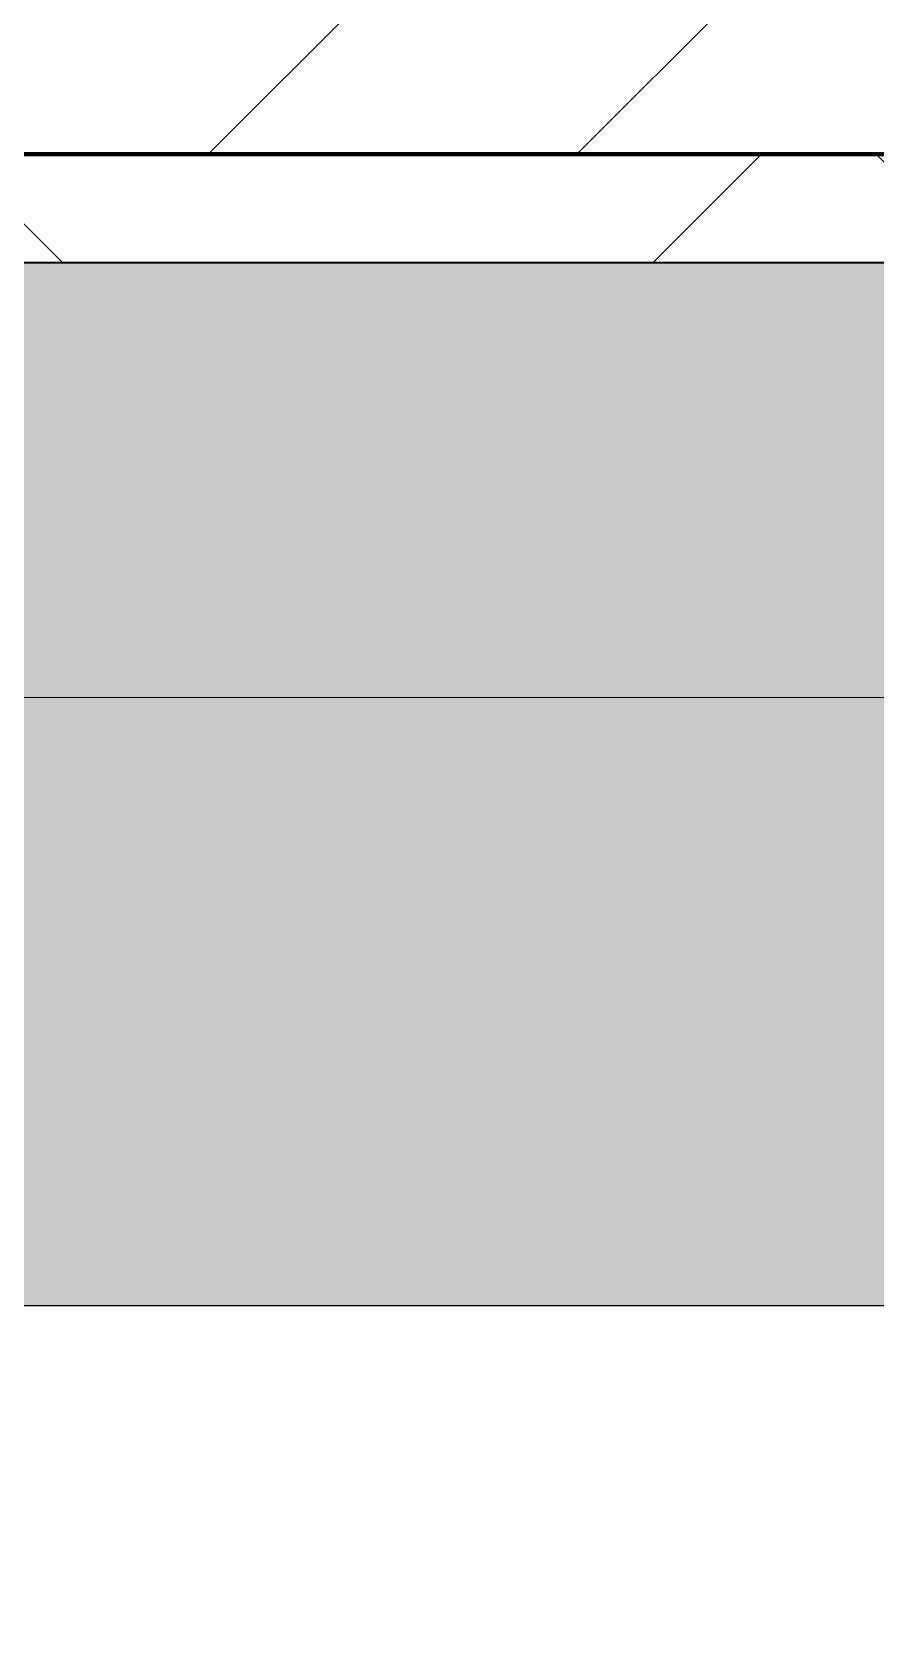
# Model space of a CAD drawing. Header units: millimetres. Extents: x -794334 to -714814, y -17806 to 22403.
# Drawn here: x -751946 to -751557, y 9259 to 10000 of the extents above; entities that cross this region are included whole.
import ezdxf
from ezdxf.xclip import XClip

# ---------------------------------------------------------------- set-up
doc = ezdxf.new("R2010")
doc.units = ezdxf.units.MM
doc.header["$XCLIPFRAME"] = 0
for name, color, linetype, lineweight in [('A-GENM', 1, 'Continuous', 9), ('A-GLAZ-CURT', 2, 'Continuous', 9), ('A-WALL', 5, 'Continuous', 35), ('A-WALL-FNSH', 2, 'Continuous', 35), ('A-WALL-PATT', 1, 'Continuous', 35)]:
    doc.layers.add(name, color=color, linetype=linetype, lineweight=lineweight)
doc.layers.add('A11_ALU.SOLID SHEET', color=2, linetype='Continuous')

# ---------------------------------------------------------------- blocks, each defined once
blk = doc.blocks.new('PPLS-PP19_Custom Tile Pattern - Custom Tile Pattern-V68-4252-01 ENLARGED CONCOURSE LEVEL - REFLECTED CEILING PLAN - SHEET 3')
at = {"layer": 'A-GLAZ-CURT'}
for p, q in [((-300, 0), (300, 0)), ((300, 0), (-300, 0)), ((230.06, 0), (300, 0)), ((-300, -50), (300, -50)), ((300, -50), (-300, -50))]:
    blk.add_line(p, q, dxfattribs=at)
for points, knots in [([(300, 0), (286.53, 0), (254.22, 0), (207.11, 0), (177.41, 0), (159.34, 0), (158.33, 0), (158.3, 0)], [-285.253232, -285.253232, -285.253232, -285.253232, -244.693688, -187.987675, -143.776725, -129.632772, -123.352749, -123.352749, -123.352749, -123.352749]), ([(171.51, 0), (176.48, 0), (193.23, 0), (201.73, 0), (208.81, 0), (213.9, 0), (241.96, 0), (266.73, 0), (281.71, 0), (291.71, 0), (296.52, 0), (297.86, 0), (298.09, 0)], [-7971.819559, -7971.819559, -7971.819559, -7971.819559, -7784.112253, -7606.717214, -7289.299508, -7042.621073, -6582.165592, -6068.460911, -5766.029927, -5566.724884, -5280.360606, -5199.253518, -5199.253518, -5199.253518, -5199.253518]), ([(300, 0), (288.22, 0), (262, 0), (230.43, 0), (219.94, 0), (219.02, 0)], [-12528.858583, -12528.858583, -12528.858583, -12528.858583, -11905.454923, -11162.864862, -10856.732305, -10856.732305, -10856.732305, -10856.732305]), ([(284.76, 0), (284.76, 0), (285.09, 0), (287.47, 0), (293.59, 0), (297.76, 0), (300, 0)], [-4110.630118, -4110.630118, -4110.630118, -4110.630118, -4053.389046, -3959.664717, -3862.421465, -3746.95702, -3746.95702, -3746.95702, -3746.95702]), ([(297.38, 0), (295.84, 0), (291.62, 0), (285.38, 0), (284.87, 0)], [-4803.172655, -4803.172655, -4803.172655, -4803.172655, -4358.271401, -4143.037883, -4143.037883, -4143.037883, -4143.037883])]:
    blk.add_open_spline(points, degree=3, knots=knots, dxfattribs=at)
blk = doc.blocks.new('PPLS-PP19_Custom Tile Pattern - Custom Tile Pattern-V69-4252-01 ENLARGED CONCOURSE LEVEL - REFLECTED CEILING PLAN - SHEET 3')
at = {"layer": 'A-GLAZ-CURT'}
for p, q in [((-300, 0), (300, 0)), ((300, 0), (-300, 0)), ((-293.07, 0), (-275.75, 0)), ((-275.75, 0), (-293.07, 0)), ((-222.32, 0), (-205, 0)), ((-205, 0), (-222.32, 0)), ((-300, -50), (300, -50)), ((300, -50), (-300, -50))]:
    blk.add_line(p, q, dxfattribs=at)
at = {"layer": 'A-GLAZ-CURT', "flags": 128}
for points in [[(-300, 0), (-291.56, 0), (-283.3, 0), (-275.2, 0), (-267.26, 0), (-259.45, 0), (-251.77, 0), (-244.2, 0), (-236.74, 0), (-229.36, 0), (-222.06, 0), (-214.83, 0), (-207.71, 0), (-200.76, 0), (-194.02, 0), (-187.54, 0), (-181.38, 0), (-175.58, 0), (-170.25, 0), (-165.64, 0), (-162.01, 0), (-159.53, 0), (-157.46, 0), (-154.52, 0), (-149.42, 0), (-141.84, 0), (-132.81, 0), (-126.08, 0)], [(-156.05, 0), (-160.27, 0), (-164.95, 0), (-169.65, 0), (-174.47, 0), (-179.49, 0), (-184.81, 0), (-190.44, 0), (-196.37, 0), (-202.58, 0), (-209.04, 0), (-215.73, 0), (-222.63, 0), (-229.72, 0), (-236.97, 0), (-244.39, 0), (-251.96, 0), (-259.67, 0), (-267.51, 0), (-275.48, 0), (-283.55, 0), (-291.73, 0), (-300, 0)], [(-125.17, 0), (-128.55, 0), (-134.16, 0), (-140.03, 0), (-145.5, 0), (-150.63, 0), (-155.53, 0)]]:
    blk.add_lwpolyline(points, dxfattribs=at)
at = {"layer": 'A-GLAZ-CURT'}
for points, knots in [([(-300, 0), (-284.65, 0), (-236.57, 0), (-174.61, 0), (-129.95, 0), (-110.8, 0), (-99.5, 0), (-91.46, 0)], [-5323.127839, -5323.127839, -5323.127839, -5323.127839, -4502.809032, -2700.551212, -1002.059161, -460.363443, 0, 0, 0, 0]), ([(-225.07, 0), (-242.99, 0), (-267.07, 0), (-294.48, 0), (-300, 0)], [-14892.772381, -14892.772381, -14892.772381, -14892.772381, -13729.592194, -13439.944408, -13439.944408, -13439.944408, -13439.944408]), ([(-224.98, 0), (-228.83, 0), (-238.59, 0), (-255.22, 0), (-262.59, 0), (-264.9, 0), (-265.4, 0)], [-1062.575795, -1062.575795, -1062.575795, -1062.575795, -858.079193, -543.655514, -208.940337, 0, 0, 0, 0]), ([(-258.6, 0), (-257.91, 0), (-254.26, 0), (-241.77, 0), (-230.45, 0), (-223.92, 0)], [-5722.54675, -5722.54675, -5722.54675, -5722.54675, -5657.471696, -5413.335975, -5045.622369, -5045.622369, -5045.622369, -5045.622369]), ([(-156.12, 0), (-157.05, 0), (-164.64, 0), (-177.91, 0), (-199.46, 0), (-216.65, 0), (-231.26, 0), (-233.46, 0), (-234, 0)], [-2162.554546, -2162.554546, -2162.554546, -2162.554546, -2113.765672, -1763.376603, -1422.553702, -978.033455, -846.069444, -682.911962, -682.911962, -682.911962, -682.911962]), ([(-233.49, 0), (-233.44, 0), (-232.38, 0), (-230.77, 0), (-225.5, 0), (-223.96, 0)], [-455.274641, -455.274641, -455.274641, -455.274641, -440.605512, -119.536984, -7.980798, -7.980798, -7.980798, -7.980798]), ([(-137.88, 0), (-140.56, 0), (-147.66, 0), (-147.69, 0), (-158.72, 0), (-174.02, 0), (-185.59, 0), (-205.16, 0), (-217.91, 0), (-223.92, 0)], [-3187.727384, -3187.727384, -3187.727384, -3187.727384, -2919.378265, -2477.344047, -2237.412286, -2029.680487, -1755.085331, -1400.429864, -1081.384054, -1081.384054, -1081.384054, -1081.384054]), ([(-156.27, 0), (-173.84, 0), (-196.07, 0), (-220.63, 0), (-223.91, 0)], [-16539.310749, -16539.310749, -16539.310749, -16539.310749, -15131.813646, -14917.802933, -14917.802933, -14917.802933, -14917.802933]), ([(-223.63, 0), (-219.39, 0), (-206.17, 0), (-188.58, 0), (-169.02, 0), (-152.12, 0), (-136.84, 0), (-127.33, 0), (-124.19, 0), (-123.43, 0), (-123.28, 0)], [-5463.295695, -5463.295695, -5463.295695, -5463.295695, -5161.076232, -4739.070012, -4465.409639, -4149.119819, -3839.893365, -3647.167523, -3488.92562, -3439.852845, -3439.852845, -3439.852845, -3439.852845]), ([(-223.15, 0), (-222.91, 0), (-219.4, 0), (-213.1, 0), (-200.2, 0), (-185.8, 0), (-171.77, 0), (-158.7, 0), (-157.22, 0)], [-5031.232378, -5031.232378, -5031.232378, -5031.232378, -5017.494783, -4832.723979, -4666.091899, -4349.945572, -4000.813434, -3840.635403, -3840.635403, -3840.635403, -3840.635403]), ([(-89.14, 0), (-101.77, 0), (-123.27, 0), (-148.67, 0), (-156.04, 0)], [-18670.125109, -18670.125109, -18670.125109, -18670.125109, -17136.203329, -16545.503294, -16545.503294, -16545.503294, -16545.503294]), ([(-133.82, 0), (-135.51, 0), (-137.8, 0), (-148.38, 0), (-153.28, 0), (-156.04, 0)], [-2731.647847, -2731.647847, -2731.647847, -2731.647847, -2418.507304, -2308.929706, -2163.982865, -2163.982865, -2163.982865, -2163.982865]), ([(-152.35, 0), (-151.03, 0), (-147.71, 0), (-143.57, 0), (-138.62, 0)], [-3494.978217, -3494.978217, -3494.978217, -3494.978217, -3371.022232, -3227.460399, -3227.460399, -3227.460399, -3227.460399]), ([(-118.78, 0), (-121.86, 0), (-126.28, 0), (-136.96, 0), (-147.46, 0), (-150.03, 0), (-150.57, 0)], [-5938.474035, -5938.474035, -5938.474035, -5938.474035, -5700.061948, -5508.838257, -5298.784692, -5196.16478, -5196.16478, -5196.16478, -5196.16478]), ([(-150.34, 0), (-150.07, 0), (-147.75, 0), (-142.6, 0), (-127.26, 0), (-107.3, 0), (-90.42, 0), (-75.26, 0), (-68.41, 0), (-65.12, 0), (-63.63, 0)], [-4948.728362, -4948.728362, -4948.728362, -4948.728362, -4883.323924, -4440.880425, -4054.690705, -3793.097032, -3402.597032, -3144.956779, -3050.982048, -2969.237017, -2969.237017, -2969.237017, -2969.237017]), ([(-26.75, 0), (-27.82, 0), (-36.18, 0), (-53.55, 0), (-78.2, 0), (-110.94, 0), (-130.52, 0), (-147.74, 0), (-149.07, 0)], [-8718.362214, -8718.362214, -8718.362214, -8718.362214, -8532.293389, -8073.216054, -7508.296369, -7004.680444, -6449.282163, -6277.220794, -6277.220794, -6277.220794, -6277.220794]), ([(-148.23, 0), (-146.94, 0), (-140.15, 0), (-137.28, 0), (-133.93, 0), (-128.78, 0), (-126.5, 0)], [-6162.058746, -6162.058746, -6162.058746, -6162.058746, -6017.569127, -5560.701257, -5364.112219, -5231.017328, -5231.017328, -5231.017328, -5231.017328]), ([(-86.16, 0), (-91.37, 0), (-104.13, 0), (-122.65, 0), (-139.03, 0), (-146.11, 0), (-146.95, 0)], [-1681.3698, -1681.3698, -1681.3698, -1681.3698, -1374.161226, -945.742622, -741.901385, -489.130243, -489.130243, -489.130243, -489.130243]), ([(-146.69, 0), (-146.59, 0), (-145.49, 0), (-135.69, 0), (-128.29, 0), (-125.15, 0)], [-420.34245, -420.34245, -420.34245, -420.34245, -406.956646, -290.263673, 0, 0, 0, 0]), ([(-127.41, 0), (-131.63, 0), (-133.16, 0), (-134.09, 0), (-134.15, 0)], [-8540.990293, -8540.990293, -8540.990293, -8540.990293, -8266.114998, -8246.473386, -8246.473386, -8246.473386, -8246.473386]), ([(-134.15, 0), (-133.32, 0), (-130.31, 0), (-117.33, 0), (-92.04, 0), (-74.02, 0), (-62.74, 0), (-60.36, 0), (-59.97, 0)], [-7657.439573, -7657.439573, -7657.439573, -7657.439573, -7293.749979, -6839.55839, -6236.997189, -5713.340575, -5140.470607, -5006.787413, -5006.787413, -5006.787413, -5006.787413]), ([(-120.13, 0), (-120.14, 0), (-120.24, 0), (-121.3, 0), (-129.25, 0), (-133.82, 0)], [-2933.992132, -2933.992132, -2933.992132, -2933.992132, -2920.575025, -2840.280255, -2731.647847, -2731.647847, -2731.647847, -2731.647847]), ([(-113.43, 0), (-113.44, 0), (-113.96, 0), (-119.73, 0), (-125.43, 0), (-127.03, 0), (-127.41, 0)], [-328.499627, -328.499627, -328.499627, -328.499627, -282.672656, -98.539552, -24.539552, 0, 0, 0, 0]), ([(-126.5, 0), (-122.44, 0), (-108.71, 0), (-86.68, 0), (-63.44, 0), (-54.4, 0), (-48.53, 0), (-33.47, 0), (-26.03, 0), (-21.22, 0)], [-5231.017328, -5231.017328, -5231.017328, -5231.017328, -4994.692869, -4542.524482, -4008.285538, -3689.699207, -3546.54457, -3315.260113, -2989.152759, -2989.152759, -2989.152759, -2989.152759]), ([(-125.15, 0), (-124.93, 0), (-121.96, 0), (-113.01, 0), (-100.07, 0), (-92.63, 0), (-88.17, 0)], [-3362.7396, -3362.7396, -3362.7396, -3362.7396, -3342.215224, -3074.362186, -2902.289527, -2666.395901, -2666.395901, -2666.395901, -2666.395901]), ([(-122.08, 0), (-122.01, 0), (-121.69, 0), (-121.2, 0), (-120.88, 0)], [-3136.336417, -3136.336417, -3136.336417, -3136.336417, -3110.304437, -3035.164275, -3035.164275, -3035.164275, -3035.164275]), ([(-36.33, 0), (-36.43, 0), (-37.27, 0), (-45.02, 0), (-46.13, 0), (-60.59, 0), (-81.23, 0), (-99.51, 0), (-114.02, 0), (-117.28, 0), (-118.78, 0)], [-1855.773136, -1855.773136, -1855.773136, -1855.773136, -1810.870157, -1672.078046, -1405.135169, -1060.00838, -740.068933, -229.489605, -116.330425, 0, 0, 0, 0]), ([(-117.74, 0), (-117.19, 0), (-114.78, 0), (-113.43, 0), (-113.43, 0)], [-821.249067, -821.249067, -821.249067, -821.249067, -394.672656, -330.879064, -330.879064, -330.879064, -330.879064]), ([(-36.62, 0), (-36.62, 0), (-40.35, 0), (-44.32, 0), (-58.97, 0), (-85.2, 0), (-107.61, 0), (-116.56, 0), (-117.56, 0)], [-4069.478503, -4069.478503, -4069.478503, -4069.478503, -3858.647035, -3538.256648, -2842.901703, -2193.204658, -1433.981041, -985.49888, -985.49888, -985.49888, -985.49888]), ([(-115.82, 0), (-114.96, 0), (-110.41, 0), (-96.78, 0), (-71.33, 0), (-46.06, 0), (-26.05, 0), (-20.53, 0)], [-5724.064692, -5724.064692, -5724.064692, -5724.064692, -5430.283136, -5103.229623, -4799.173296, -4065.652676, -3775.446925, -3775.446925, -3775.446925, -3775.446925]), ([(9.32, 0), (9.08, 0), (7.65, 0), (2.57, 0), (-12.23, 0), (-25.64, 0), (-40, 0), (-56.24, 0), (-75.59, 0), (-94, 0), (-112.01, 0), (-114.94, 0), (-115.63, 0)], [-2922.926651, -2922.926651, -2922.926651, -2922.926651, -2882.788014, -2720.818881, -2518.50168, -2125.455881, -1792.521578, -1466.981642, -1208.454564, -789.402658, -501.969187, -243.577221, -243.577221, -243.577221, -243.577221]), ([(-91.46, 0), (-90.09, 0), (-84.7, 0), (-77.43, 0), (-72.73, 0), (-72.64, 0), (-72.64, 0)], [-19832.387487, -19832.387487, -19832.387487, -19832.387487, -19753.885894, -19541.04734, -19478.625389, -19471.062469, -19471.062469, -19471.062469, -19471.062469]), ([(-72.93, 0), (-75.51, 0), (-80.57, 0), (-86.33, 0), (-88.16, 0)], [-19442.345229, -19442.345229, -19442.345229, -19442.345229, -18935.241197, -18710.085351, -18710.085351, -18710.085351, -18710.085351]), ([(-87.93, 0), (-86.85, 0), (-80.34, 0), (-71.67, 0), (-65.93, 0), (-65.07, 0)], [-2662.16885, -2662.16885, -2662.16885, -2662.16885, -2605.247022, -2322.099534, -2241.8264, -2241.8264, -2241.8264, -2241.8264]), ([(-63.96, 0), (-64.13, 0), (-72.5, 0), (-80.63, 0), (-86.16, 0)], [-2171.769325, -2171.769325, -2171.769325, -2171.769325, -2007.031671, -1681.3698, -1681.3698, -1681.3698, -1681.3698]), ([(-29.03, 0), (-33.97, 0), (-43.74, 0), (-56.37, 0), (-71.66, 0), (-77.83, 0), (-82.66, 0), (-83.28, 0), (-83.28, 0)], [-2680.714891, -2680.714891, -2680.714891, -2680.714891, -2413.671296, -2161.752162, -2006.592567, -1646.621388, -1424.436217, -1393.971743, -1393.971743, -1393.971743, -1393.971743]), ([(-83.28, 0), (-83.28, 0), (-82.91, 0), (-76.14, 0), (-62.97, 0), (-48.14, 0), (-36.49, 0), (-33.57, 0), (-29.94, 0), (-28.57, 0)], [-1393.4169, -1393.4169, -1393.4169, -1393.4169, -1353.722004, -1274.333717, -1073.56893, -651.549973, -296.515819, -83.513472, 0, 0, 0, 0]), ([(-66.39, 0), (-66.39, 0), (-63.63, 0), (-53.63, 0), (-34.42, 0), (-29.82, 0), (-29.19, 0)], [-2493.31794, -2493.31794, -2493.31794, -2493.31794, -2315.303971, -1809.437387, -963.711516, -666.19313, -666.19313, -666.19313, -666.19313]), ([(31.18, 0), (25.97, 0), (11.99, 0), (-16.92, 0), (-47.42, 0), (-65.77, 0), (-66.37, 0), (-66.38, 0)], [-4496.803627, -4496.803627, -4496.803627, -4496.803627, -4222.080604, -3745.412743, -2981.410125, -2542.574734, -2498.224237, -2498.224237, -2498.224237, -2498.224237]), ([(-63.63, 0), (-61.49, 0), (-57.39, 0), (-54.49, 0), (-45.2, 0), (-40.79, 0), (-40.46, 0), (-40.44, 0)], [-2969.237017, -2969.237017, -2969.237017, -2969.237017, -2851.217951, -2734.127174, -2474.780881, -2410.990208, -2350.645972, -2350.645972, -2350.645972, -2350.645972]), ([(-58.83, 0), (-58.37, 0), (-57.29, 0), (-54.23, 0), (-46.33, 0), (-42.62, 0), (-41.76, 0)], [-4859.52896, -4859.52896, -4859.52896, -4859.52896, -4680.891996, -4469.85053, -4321.566175, -4270.495146, -4270.495146, -4270.495146, -4270.495146]), ([(-51.83, 0), (-51.83, 0), (-51.78, 0), (-47.4, 0), (-46.01, 0), (-40.22, 0), (-36.78, 0)], [-632.814994, -632.814994, -632.814994, -632.814994, -627.965721, -508.377888, -260.442412, 0, 0, 0, 0]), ([(-21.25, 0), (-25.61, 0), (-32.81, 0), (-44.85, 0), (-51.43, 0), (-51.79, 0)], [-1290.787923, -1290.787923, -1290.787923, -1290.787923, -1039.307308, -819.71621, -644.910881, -644.910881, -644.910881, -644.910881]), ([(-41.76, 0), (-39.9, 0), (-37.72, 0), (-36.92, 0), (-36.77, 0)], [-4270.495146, -4270.495146, -4270.495146, -4270.495146, -4161.040818, -4106.245333, -4106.245333, -4106.245333, -4106.245333]), ([(-36.78, 0), (-32.43, 0), (-26.79, 0), (-20.87, 0), (-20.31, 0)], [-6191.144455, -6191.144455, -6191.144455, -6191.144455, -5862.463379, -5827.977326, -5827.977326, -5827.977326, -5827.977326]), ([(-36.29, 0), (-36.29, 0), (-34.66, 0), (-28.88, 0), (-26.95, 0), (-26.54, 0)], [-9150.272121, -9150.272121, -9150.272121, -9150.272121, -9057.163041, -8919.836787, -8834.607043, -8834.607043, -8834.607043, -8834.607043]), ([(30.82, 0), (29.27, 0), (20.14, 0), (3.54, 0), (-16.58, 0), (-34.76, 0), (-36.04, 0)], [-10462.034656, -10462.034656, -10462.034656, -10462.034656, -10363.088938, -9884.23066, -9424.652049, -9182.880979, -9182.880979, -9182.880979, -9182.880979]), ([(-33.34, 0), (-33.34, 0), (-32.93, 0), (-31.16, 0), (-30.52, 0)], [-2415.024266, -2415.024266, -2415.024266, -2415.024266, -2357.633367, -2323.618664, -2323.618664, -2323.618664, -2323.618664]), ([(70.61, 0), (66.16, 0), (55.8, 0), (39.61, 0), (24.74, 0), (2.64, 0), (-17.84, 0), (-30.57, 0), (-31.82, 0), (-32, 0)], [-4647.237329, -4647.237329, -4647.237329, -4647.237329, -4326.416877, -4098.545751, -3766.694881, -3333.063701, -2994.501669, -2698.150104, -2614.070998, -2614.070998, -2614.070998, -2614.070998]), ([(-30.76, 0), (-30.73, 0), (-30.14, 0), (-26.08, 0), (-20.98, 0)], [-54176.191683, -54176.191683, -54176.191683, -54176.191683, -54157.274271, -53832.391596, -53832.391596, -53832.391596, -53832.391596]), ([(-30.52, 0), (-27.11, 0), (-24.15, 0), (-20.82, 0), (-20.6, 0)], [-2323.618664, -2323.618664, -2323.618664, -2323.618664, -2142.497158, -2129.983776, -2129.983776, -2129.983776, -2129.983776]), ([(-20.28, 0), (-22.37, 0), (-26.33, 0), (-29.52, 0), (-30.21, 0)], [-54738.180241, -54738.180241, -54738.180241, -54738.180241, -54461.685999, -54290.791712, -54290.791712, -54290.791712, -54290.791712]), ([(8.33, 0), (8.19, 0), (7.18, 0), (0.32, 0), (-13.89, 0), (-24.92, 0), (-29.03, 0)], [-3574.286521, -3574.286521, -3574.286521, -3574.286521, -3526.962355, -3285.499107, -2903.012179, -2680.714891, -2680.714891, -2680.714891, -2680.714891]), ([(-28.98, 0), (-28.66, 0), (-27.39, 0), (-24.45, 0), (-22.56, 0)], [-166.548282, -166.548282, -166.548282, -166.548282, -102.06493, 0, 0, 0, 0]), ([(-28.57, 0), (-26.93, 0), (-20.29, 0), (-11.45, 0), (2.08, 0), (13.15, 0), (21.24, 0), (24.62, 0), (24.72, 0), (24.72, 0)], [-5361.429781, -5361.429781, -5361.429781, -5361.429781, -5261.36855, -5050.479954, -4785.90057, -4596.498881, -4445.288762, -4384.376941, -4376.041937, -4376.041937, -4376.041937, -4376.041937]), ([(-22.56, 0), (-20.27, 0), (-17.03, 0), (-11.36, 0), (-7.66, 0), (-6.6, 0), (-6.44, 0)], [-56468.192263, -56468.192263, -56468.192263, -56468.192263, -56344.022017, -56303.229861, -56166.290093, -56124.392176, -56124.392176, -56124.392176, -56124.392176]), ([(-20.33, 0), (-19.22, 0), (-17.52, 0), (-15.75, 0), (-15.19, 0)], [-53818.641895, -53818.641895, -53818.641895, -53818.641895, -53749.15266, -53717.791567, -53717.791567, -53717.791567, -53717.791567]), ([(76.63, 0), (74.8, 0), (67.65, 0), (53.52, 0), (37, 0), (24.07, 0), (12.82, 0), (-2.56, 0), (-14.89, 0), (-20.33, 0)], [-3095.572228, -3095.572228, -3095.572228, -3095.572228, -2950.589685, -2634.532728, -2313.748533, -2106.613311, -1925.670641, -1617.263037, -1308.310179, -1308.310179, -1308.310179, -1308.310179]), ([(-20.33, 0), (-18.77, 0), (-10.54, 0), (8.61, 0), (15.02, 0), (22.91, 0), (31, 0), (38.24, 0), (44.7, 0), (47.53, 0)], [-2969.202904, -2969.202904, -2969.202904, -2969.202904, -2864.387349, -2439.246196, -2084.094819, -1956.422387, -1818.904206, -1645.594513, -1494.576379, -1494.576379, -1494.576379, -1494.576379]), ([(-20.3, 0), (-13.19, 0), (6.27, 0), (22.06, 0), (37.44, 0), (43.4, 0), (47.31, 0), (47.58, 0)], [-2124.204232, -2124.204232, -2124.204232, -2124.204232, -1716.209403, -1206.526904, -1089.329421, -901.315459, -887.841098, -887.841098, -887.841098, -887.841098]), ([(-20.29, 0), (-16.84, 0), (-7.77, 0), (4.23, 0), (9.64, 0), (10.14, 0), (10.18, 0)], [-3771.170878, -3771.170878, -3771.170878, -3771.170878, -3589.737505, -3285.047089, -3066.359526, -3044.715262, -3044.715262, -3044.715262, -3044.715262]), ([(-13, 0), (-14.35, 0), (-16.4, 0), (-19.73, 0), (-20.03, 0)], [-55207.591944, -55207.591944, -55207.591944, -55207.591944, -54789.006179, -54749.191828, -54749.191828, -54749.191828, -54749.191828]), ([(-19.13, 0), (-11.5, 0), (9.97, 0), (43.36, 0), (70.92, 0), (82.12, 0), (83.66, 0)], [-5804.197927, -5804.197927, -5804.197927, -5804.197927, -5340.621928, -4573.028122, -4094.177415, -3869.465285, -3869.465285, -3869.465285, -3869.465285]), ([(-15.19, 0), (-13.07, 0), (7.48, 0), (42.82, 0), (88.72, 0), (120.63, 0), (138.28, 0), (138.53, 0)], [-461.142613, -461.142613, -461.142613, -461.142613, -429.606584, -390.253598, -346.313304, -291.370682, -290.5735, -290.5735, -290.5735, -290.5735]), ([(-6.54, 0), (-6.73, 0), (-7.2, 0), (-7.6, 0), (-7.79, 0)], [-56009.792147, -56009.792147, -56009.792147, -56009.792147, -55949.290093, -55895.192118, -55895.192118, -55895.192118, -55895.192118]), ([(-2.63, 0), (-2.47, 0), (-1.22, 0), (4.92, 0), (15.97, 0), (22.54, 0), (24.49, 0)], [-226.825321, -226.825321, -226.825321, -226.825321, -220.269177, -206.416616, -198.214427, -187.717507, -187.717507, -187.717507, -187.717507]), ([(47.57, 0), (43.63, 0), (32.85, 0), (12, 0), (3.08, 0), (-1.67, 0), (-2.25, 0)], [-319.621641, -319.621641, -319.621641, -319.621641, -307.516438, -285.83788, -246.234814, -234.646884, -234.646884, -234.646884, -234.646884]), ([(24.69, 0), (24.54, 0), (20.99, 0), (15.48, 0), (10.8, 0), (9.63, 0)], [-4368.572414, -4368.572414, -4368.572414, -4368.572414, -4306.476363, -4080.000647, -3772.857994, -3772.857994, -3772.857994, -3772.857994]), ([(18.16, 0), (19.15, 0), (24.25, 0), (25.66, 0), (26.12, 0)], [-5700.113719, -5700.113719, -5700.113719, -5700.113719, -5554.232259, -5302.431367, -5302.431367, -5302.431367, -5302.431367]), ([(47.6, 0), (45.79, 0), (40.89, 0), (29.53, 0), (20.67, 0), (18.85, 0), (18.16, 0)], [-6430.700286, -6430.700286, -6430.700286, -6430.700286, -6314.283804, -6135.05769, -5972.647715, -5832.674503, -5832.674503, -5832.674503, -5832.674503]), ([(27.44, 0), (27.9, 0), (29.54, 0), (38.07, 0), (53.39, 0), (71.67, 0), (84.83, 0), (86.01, 0), (92.51, 0), (94.33, 0)], [-5037.309798, -5037.309798, -5037.309798, -5037.309798, -4887.603822, -4705.298446, -4353.683244, -3960.84581, -3759.045785, -3336.541051, -2783.776468, -2783.776468, -2783.776468, -2783.776468]), ([(27.89, 0), (29.09, 0), (33.4, 0), (48.37, 0), (71.92, 0), (97.13, 0), (110.54, 0), (115.44, 0)], [-147.777612, -147.777612, -147.777612, -147.777612, -135.792042, -118.513713, -97.899267, -63.759246, -48.586782, -48.586782, -48.586782, -48.586782]), ([(47.03, 0), (46.87, 0), (42.09, 0), (36.46, 0), (30.82, 0)], [-373.644095, -373.644095, -373.644095, -373.644095, -360.610861, 0, 0, 0, 0]), ([(136.44, 0), (121.66, 0), (86.93, 0), (51.16, 0), (31.18, 0)], [-106.750556, -106.750556, -106.750556, -106.750556, -59.610984, 0, 0, 0, 0]), ([(115.48, 0), (112.13, 0), (97.9, 0), (76.86, 0), (57.82, 0), (46.51, 0), (41.18, 0), (36.02, 0), (35.54, 0), (35.54, 0)], [-416.280683, -416.280683, -416.280683, -416.280683, -401.860199, -357.622665, -341.267687, -334.000314, -326.15566, -319.318397, -317.489778, -317.489778, -317.489778, -317.489778]), ([(36.29, 0), (37.77, 0), (48.82, 0), (64.79, 0), (91.29, 0), (108.27, 0), (115.13, 0)], [-314.598523, -314.598523, -314.598523, -314.598523, -305.899624, -287.17622, -249.500363, -211.280101, -211.280101, -211.280101, -211.280101]), ([(47.59, 0), (48.53, 0), (53.38, 0), (58.74, 0), (61.34, 0), (61.45, 0)], [-1493.448325, -1493.448325, -1493.448325, -1493.448325, -1443.202566, -1228.752106, -1120.932285, -1120.932285, -1120.932285, -1120.932285]), ([(53.18, 0), (53.06, 0), (52.32, 0), (49.84, 0), (47.66, 0)], [-622.740158, -622.740158, -622.740158, -622.740158, -566.066452, -390.331779, -390.331779, -390.331779, -390.331779]), ([(114.39, 0), (114.2, 0), (112.08, 0), (105.42, 0), (92.38, 0), (85.59, 0), (74.4, 0), (62.26, 0), (53.88, 0), (49.48, 0), (47.71, 0)], [-8148.58938, -8148.58938, -8148.58938, -8148.58938, -8105.191388, -7723.759874, -7531.75727, -7135.649961, -6924.452779, -6738.82075, -6548.303034, -6433.096879, -6433.096879, -6433.096879, -6433.096879]), ([(48.54, 0), (50.85, 0), (58.18, 0), (64.47, 0), (72.74, 0), (75.22, 0), (76.03, 0), (76.21, 0)], [-871.356999, -871.356999, -871.356999, -871.356999, -753.071572, -495.328968, -421.953223, -334.951786, -290.452333, -290.452333, -290.452333, -290.452333]), ([(103.09, 0), (101.08, 0), (86.31, 0), (67.79, 0), (51.71, 0), (48.61, 0)], [-375.435014, -375.435014, -375.435014, -375.435014, -369.147452, -330.153101, -320.684075, -320.684075, -320.684075, -320.684075]), ([(61.47, 0), (61.47, 0), (61.21, 0), (54.61, 0), (53.71, 0), (53.56, 0)], [-1113.311073, -1113.311073, -1113.311073, -1113.311073, -1096.402191, -891.204116, -747.28819, -747.28819, -747.28819, -747.28819])]:
    blk.add_open_spline(points, degree=3, knots=knots, dxfattribs=at)
for points in [[(-39.84, 0), (-39.08, 0), (-38.11, 0), (-37.36, 0)], [(24.49, 0), (25.23, 0), (25.72, 0), (26.04, 0)]]:
    blk.add_open_spline(points, degree=3, dxfattribs=at)
blk = doc.blocks.new('Curved Concourse Ceiling8 - Curved Concourse Ceiling-12516553-4252-01 ENLARGED CONCOURSE LEVEL - REFLECTED CEILING PLAN - SHEET 3')
at = {"layer": 'A-GENM'}
h = blk.add_hatch(color=256, dxfattribs=at)
h.paths.add_polyline_path([(-748821.9, 4129.02), (-748821.9, 9894.02), (-754917.32, 9894.02), (-754917.24, 4129.02), (-749214.91, 4129.02)])
h.paths.add_polyline_path([(-754645.01, 4329.02), (-754717.32, 4329.02), (-754717.32, 9694.02), (-749017.32, 9694.02), (-749017.32, 4329.02), (-753558.99, 4329.02)])
blk.add_hatch(color=256, dxfattribs=at).paths.add_polyline_path([(-749297.32, 9414.02), (-749017.32, 9694.02), (-754717.32, 9694.02), (-754437.32, 9414.02), (-750300.93, 9414.02)])
for p, q in [((-748817.32, 9894.02), (-754916.52, 9894.02)), ((-748817.32, 9894.02), (-754916.52, 9894.02)), ((-749017.32, 9694.02), (-754717.32, 9694.02)), ((-749017.32, 9694.02), (-754717.32, 9694.02)), ((-754437.32, 9414.02), (-749297.32, 9414.02)), ((-749297.32, 9414.02), (-754437.32, 9414.02))]:
    blk.add_line(p, q, dxfattribs=at)
blk = doc.blocks.new('*U1029')
at = {"layer": 'A-GENM'}
blk.add_blockref('Curved Concourse Ceiling8 - Curved Concourse Ceiling-12516553-4252-01 ENLARGED CONCOURSE LEVEL - REFLECTED CEILING PLAN - SHEET 3', (778882.37, -3579.02), dxfattribs=at)
at = {"layer": 'A-GLAZ-CURT', "rotation": 180}
for name, p in [('PPLS-PP19_Custom Tile Pattern - Custom Tile Pattern-V69-4252-01 ENLARGED CONCOURSE LEVEL - REFLECTED CEILING PLAN - SHEET 3', (27000, 6315)), ('PPLS-PP19_Custom Tile Pattern - Custom Tile Pattern-V68-4252-01 ENLARGED CONCOURSE LEVEL - REFLECTED CEILING PLAN - SHEET 3', (27600, 6315))]:
    blk.add_blockref(name, p, dxfattribs=at)
blk = doc.blocks.new('*U1228')
for points in [[(0, 0), (6100, 0), (6100, 5765), (0, 5765)], [(480, 480), (5620, 480), (5620, 5285), (480, 5285)]]:
    blk.add_lwpolyline(points, close=True)
blk = doc.blocks.new('*U1630')
blk.add_lwpolyline([(-4139.52, 6315), (-75674.95, 6315), (-75674.95, 550), (-4139.52, 550)], close=True)
blk.add_blockref('*U1228', (-10239.52, 550))

msp = doc.modelspace()

# ---------------------------------------------------------------- block references
at = {"layer": 'A11_ALU.SOLID SHEET'}
ref = msp.add_blockref('*U1630', (-744681.24, 3579.02), dxfattribs=at)
XClip(ref).set_block_clipping_path([(-45802.4668593339, -9620.0029952967), (23702.8690583039, 10334.9999958097)])

# ---------------------------------------------------------------- next in the draw order: hatches: boundary and pattern name
at = {"layer": 'A-WALL-PATT', "lineweight": 9}
h = msp.add_hatch(dxfattribs=at)
h.set_pattern_fill('FP_2', color=256, style=0, pattern_type=2)
h.set_pattern_definition([(45, (0, 0), (-84.852814, 84.852814), [])])
h.paths.add_polyline_path([(-745742.17, 9944.02), (-745742.17, 10144.02), (-783082.17, 10144.02), (-783082.17, 9944.02), (-747042.87, 9944.02)])
h = msp.add_hatch(dxfattribs=at)
h.set_pattern_fill('FP_5', color=256, style=0, pattern_type=2)
h.set_pattern_definition([(45, (0, 0), (-212.13203, 212.13203), []), (135, (0, 0), (-212.13203, -212.13203), [])])
h.paths.add_polyline_path([(-748821.9, 9894.02), (-748821.9, 9944.02), (-783057.37, 9944.02), (-783057.37, 9894.02), (-749214.91, 9894.02)])

# ---------------------------------------------------------------- next in the draw order: linework, layer by layer
at = {"layer": 'A-WALL', "color": 7, "lineweight": 70}
for p, q in [((-783057.37, 9944.02), (-748821.9, 9944.02)), ((-748821.9, 9944.02), (-783057.37, 9944.02))]:
    msp.add_line(p, q, dxfattribs=at)
at = {"layer": 'A-WALL-FNSH', "color": 250}
msp.add_line((-748821.9, 9894.02), (-783057.37, 9894.02), dxfattribs=at)

# ---------------------------------------------------------------- next in the draw order: block references
msp.add_blockref('*U1029', (-778882.37, 3579.02))

doc.saveas('drawing.dxf')
